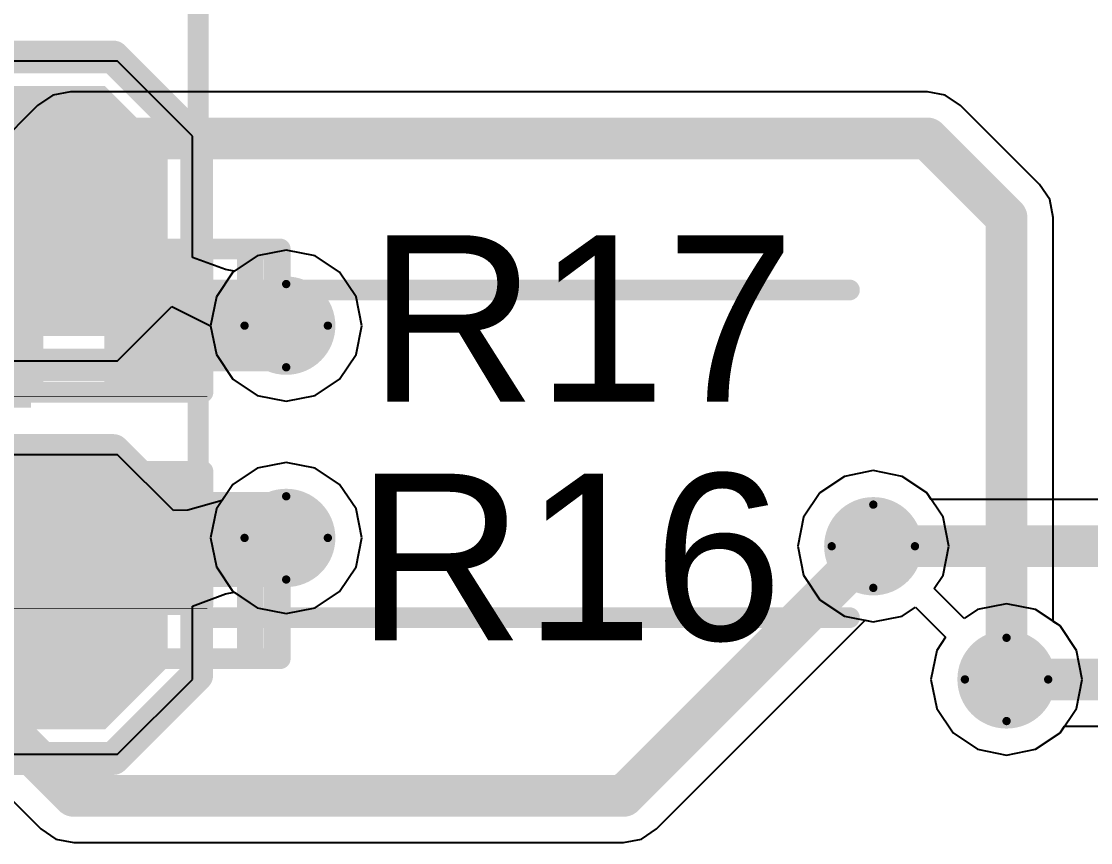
# Model space of a CAD drawing. Header units: millimetres. Extents: x -16 to 330, y -45 to 150.
# Drawn here: x 56.68 to 63.2, y 70.89 to 75.9 of the extents above; entities that cross this region are included whole.
import ezdxf

# ---------------------------------------------------------------- set-up
doc = ezdxf.new("R2010")
doc.units = ezdxf.units.MM
for name, color, linetype in [('BottomLayer', 5, 'Continuous'), ('BottomOverlay', 54, 'Continuous'), ('BottomPaste', 16, 'Continuous'), ('BottomSolder', 6, 'Continuous'), ('DrillDrawing', 1, 'Continuous'), ('Mechanical13', 56, 'Continuous'), ('MidLayer1', 16, 'Continuous'), ('MidLayer2', 76, 'Continuous'), ('TopLayer', 1, 'Continuous'), ('TopOverlay', 2, 'Continuous'), ('TopPaste', 8, 'Continuous'), ('TopSolder', 216, 'Continuous'), ('ViaHoleLayer', 16, 'Continuous')]:
    doc.layers.add(name, color=color, linetype=linetype)
doc.styles.add('Arial', font='arial.ttf', dxfattribs={"height": 0.2})

# ---------------------------------------------------------------- blocks, each defined once
blk = doc.blocks.new('R___0402_94')
at = {"layer": 'TopLayer'}
for points in [[(-0.6985, -0.3175), (-0.6985, 0.3175), (-0.2413, 0.3175), (-0.2413, -0.3175)], [(0.2413, -0.3175), (0.2413, 0.3175), (0.6985, 0.3175), (0.6985, -0.3175)]]:
    blk.add_hatch(color=1, dxfattribs=at).paths.add_polyline_path(points)
at = {"layer": 'TopPaste'}
for points in [[(-0.6985, -0.3175), (-0.6985, 0.3175), (-0.2413, 0.3175), (-0.2413, -0.3175)], [(0.2413, -0.3175), (0.2413, 0.3175), (0.6985, 0.3175), (0.6985, -0.3175)]]:
    blk.add_hatch(color=8, dxfattribs=at).paths.add_polyline_path(points)
at = {"layer": 'TopSolder'}
for points in [[(-0.7535, -0.3725), (-0.7535, 0.3725), (-0.1863, 0.3725), (-0.1863, -0.3725)], [(0.1863, -0.3725), (0.1863, 0.3725), (0.7535, 0.3725), (0.7535, -0.3725)]]:
    blk.add_hatch(color=216, dxfattribs=at).paths.add_polyline_path(points)
at = {"layer": 'TopOverlay'}
for points, const_width in [([(-0.7874, -0.4064), (-0.7874, 0.4064)], 0.127), ([(-0.7874, 0.4064), (0.7874, 0.4064)], 0.127), ([(0.7874, -0.4064), (0.7874, 0.4064)], 0.127), ([(-0.7874, -0.4064), (0.7874, -0.4064)], 0.127), ([(-0.8128, -0.4318), (0.8128, -0.4318)], 0.00323)]:
    blk.add_lwpolyline(points, dxfattribs=dict(at, const_width=const_width))
for points, const_width in [([(-0.8191, 0.4064, 1), (-0.7556, 0.4064, 1)], 0.0635), ([(-0.8191, 0.4064, 1), (-0.7556, 0.4064, 1)], 0.0635), ([(0.7556, 0.4064, 1), (0.8191, 0.4064, 1)], 0.0635), ([(0.7556, 0.4064, 1), (0.8191, 0.4064, 1)], 0.0635), ([(-0.8191, -0.4064, 1), (-0.7556, -0.4064, 1)], 0.0635), ([(-0.8191, -0.4064, 1), (-0.7556, -0.4064, 1)], 0.0635), ([(0.7556, -0.4064, 1), (0.8191, -0.4064, 1)], 0.0635), ([(0.7556, -0.4064, 1), (0.8191, -0.4064, 1)], 0.0635), ([(-0.8136, -0.4318, 1), (-0.812, -0.4318, 1)], 0.00161), ([(0.812, -0.4318, 1), (0.8136, -0.4318, 1)], 0.00161)]:
    blk.add_lwpolyline(points, format="xyb", close=True, dxfattribs=dict(at, const_width=const_width))
blk = doc.blocks.new('R___0402_95')
at = {"layer": 'TopLayer'}
for points in [[(-0.6985, -0.3175), (-0.6985, 0.3175), (-0.2413, 0.3175), (-0.2413, -0.3175)], [(0.2413, -0.3175), (0.2413, 0.3175), (0.6985, 0.3175), (0.6985, -0.3175)]]:
    blk.add_hatch(color=1, dxfattribs=at).paths.add_polyline_path(points)
at = {"layer": 'TopPaste'}
for points in [[(-0.6985, -0.3175), (-0.6985, 0.3175), (-0.2413, 0.3175), (-0.2413, -0.3175)], [(0.2413, -0.3175), (0.2413, 0.3175), (0.6985, 0.3175), (0.6985, -0.3175)]]:
    blk.add_hatch(color=8, dxfattribs=at).paths.add_polyline_path(points)
at = {"layer": 'TopSolder'}
for points in [[(-0.7535, -0.3725), (-0.7535, 0.3725), (-0.1863, 0.3725), (-0.1863, -0.3725)], [(0.1863, -0.3725), (0.1863, 0.3725), (0.7535, 0.3725), (0.7535, -0.3725)]]:
    blk.add_hatch(color=216, dxfattribs=at).paths.add_polyline_path(points)
at = {"layer": 'TopOverlay'}
for points, const_width in [([(-0.7874, -0.4064), (-0.7874, 0.4064)], 0.127), ([(-0.7874, 0.4064), (0.7874, 0.4064)], 0.127), ([(0.7874, -0.4064), (0.7874, 0.4064)], 0.127), ([(-0.7874, -0.4064), (0.7874, -0.4064)], 0.127), ([(-0.8128, -0.4318), (0.8128, -0.4318)], 0.00323)]:
    blk.add_lwpolyline(points, dxfattribs=dict(at, const_width=const_width))
for points, const_width in [([(-0.8191, 0.4064, 1), (-0.7556, 0.4064, 1)], 0.0635), ([(-0.8191, 0.4064, 1), (-0.7556, 0.4064, 1)], 0.0635), ([(0.7556, 0.4064, 1), (0.8191, 0.4064, 1)], 0.0635), ([(0.7556, 0.4064, 1), (0.8191, 0.4064, 1)], 0.0635), ([(-0.8191, -0.4064, 1), (-0.7556, -0.4064, 1)], 0.0635), ([(-0.8191, -0.4064, 1), (-0.7556, -0.4064, 1)], 0.0635), ([(0.7556, -0.4064, 1), (0.8191, -0.4064, 1)], 0.0635), ([(0.7556, -0.4064, 1), (0.8191, -0.4064, 1)], 0.0635), ([(-0.8136, -0.4318, 1), (-0.812, -0.4318, 1)], 0.00161), ([(0.812, -0.4318, 1), (0.8136, -0.4318, 1)], 0.00161)]:
    blk.add_lwpolyline(points, format="xyb", close=True, dxfattribs=dict(at, const_width=const_width))
blk = doc.blocks.new('T__________B_130')
at = {"layer": 'BottomLayer'}
blk.add_hatch(color=5, dxfattribs=at).paths.add_polyline_path([(0.381, 0.762), (-0.381, 0.762), (-0.762, 0.381), (-0.762, -0.381), (-0.381, -0.762), (0.381, -0.762), (0.762, -0.381), (0.762, 0.381)])
at = {"layer": 'BottomPaste'}
blk.add_hatch(color=16, dxfattribs=at).paths.add_polyline_path([(0.381, 0.762), (-0.381, 0.762), (-0.762, 0.381), (-0.762, -0.381), (-0.381, -0.762), (0.381, -0.762), (0.762, -0.381), (0.762, 0.381)])
at = {"layer": 'BottomSolder'}
blk.add_hatch(color=6, dxfattribs=at).paths.add_polyline_path([(0.381, 0.762), (-0.381, 0.762), (-0.762, 0.381), (-0.762, -0.381), (-0.381, -0.762), (0.381, -0.762), (0.762, -0.381), (0.762, 0.381)])
at = {"layer": 'BottomOverlay', "const_width": 0.2}
for points in [[(-0.4318, 0.9398), (-0.9398, 0.4318)], [(-0.4318, 0.9398), (0.4318, 0.9398)], [(-0.4318, 0.9398), (0.4318, 0.9398)], [(0.4318, 0.9398), (0.9398, 0.4318)], [(-0.9398, 0.4318), (-0.9398, -0.4318)], [(0.9398, 0.4318), (0.9398, -0.4318)], [(-0.9398, -0.4318), (-0.4318, -0.9398)], [(0.9398, -0.4318), (0.4318, -0.9398)], [(-0.4318, -0.9398), (0.4318, -0.9398)], [(-0.4318, -0.9398), (0.4318, -0.9398)]]:
    blk.add_lwpolyline(points, dxfattribs=at)
at = {"layer": 'BottomOverlay', "const_width": 0.1}
for points in [[(-0.4818, 0.9398, 1), (-0.3818, 0.9398, 1)], [(-0.4818, 0.9398, 1), (-0.3818, 0.9398, 1)], [(-0.4818, 0.9398, 1), (-0.3818, 0.9398, 1)], [(0.3818, 0.9398, 1), (0.4818, 0.9398, 1)], [(0.3818, 0.9398, 1), (0.4818, 0.9398, 1)], [(0.3818, 0.9398, 1), (0.4818, 0.9398, 1)], [(-0.9898, 0.4318, 1), (-0.8898, 0.4318, 1)], [(-0.9898, 0.4318, 1), (-0.8898, 0.4318, 1)], [(0.8898, 0.4318, 1), (0.9898, 0.4318, 1)], [(0.8898, 0.4318, 1), (0.9898, 0.4318, 1)], [(-0.9898, -0.4318, 1), (-0.8898, -0.4318, 1)], [(-0.9898, -0.4318, 1), (-0.8898, -0.4318, 1)], [(0.8898, -0.4318, 1), (0.9898, -0.4318, 1)], [(0.8898, -0.4318, 1), (0.9898, -0.4318, 1)], [(-0.4818, -0.9398, 1), (-0.3818, -0.9398, 1)], [(-0.4818, -0.9398, 1), (-0.3818, -0.9398, 1)], [(-0.4818, -0.9398, 1), (-0.3818, -0.9398, 1)], [(0.3818, -0.9398, 1), (0.4818, -0.9398, 1)], [(0.3818, -0.9398, 1), (0.4818, -0.9398, 1)], [(0.3818, -0.9398, 1), (0.4818, -0.9398, 1)]]:
    blk.add_lwpolyline(points, format="xyb", close=True, dxfattribs=at)
blk = doc.blocks.new('T__________B_131')
at = {"layer": 'BottomLayer'}
blk.add_hatch(color=5, dxfattribs=at).paths.add_polyline_path([(0.381, 0.762), (-0.381, 0.762), (-0.762, 0.381), (-0.762, -0.381), (-0.381, -0.762), (0.381, -0.762), (0.762, -0.381), (0.762, 0.381)])
at = {"layer": 'BottomPaste'}
blk.add_hatch(color=16, dxfattribs=at).paths.add_polyline_path([(0.381, 0.762), (-0.381, 0.762), (-0.762, 0.381), (-0.762, -0.381), (-0.381, -0.762), (0.381, -0.762), (0.762, -0.381), (0.762, 0.381)])
at = {"layer": 'BottomSolder'}
blk.add_hatch(color=6, dxfattribs=at).paths.add_polyline_path([(0.381, 0.762), (-0.381, 0.762), (-0.762, 0.381), (-0.762, -0.381), (-0.381, -0.762), (0.381, -0.762), (0.762, -0.381), (0.762, 0.381)])
at = {"layer": 'BottomOverlay', "const_width": 0.2}
for points in [[(-0.4318, 0.9398), (-0.9398, 0.4318)], [(-0.4318, 0.9398), (0.4318, 0.9398)], [(-0.4318, 0.9398), (0.4318, 0.9398)], [(0.4318, 0.9398), (0.9398, 0.4318)], [(-0.9398, 0.4318), (-0.9398, -0.4318)], [(0.9398, 0.4318), (0.9398, -0.4318)], [(-0.9398, -0.4318), (-0.4318, -0.9398)], [(0.9398, -0.4318), (0.4318, -0.9398)], [(-0.4318, -0.9398), (0.4318, -0.9398)], [(-0.4318, -0.9398), (0.4318, -0.9398)]]:
    blk.add_lwpolyline(points, dxfattribs=at)
at = {"layer": 'BottomOverlay', "const_width": 0.1}
for points in [[(-0.4818, 0.9398, 1), (-0.3818, 0.9398, 1)], [(-0.4818, 0.9398, 1), (-0.3818, 0.9398, 1)], [(-0.4818, 0.9398, 1), (-0.3818, 0.9398, 1)], [(0.3818, 0.9398, 1), (0.4818, 0.9398, 1)], [(0.3818, 0.9398, 1), (0.4818, 0.9398, 1)], [(0.3818, 0.9398, 1), (0.4818, 0.9398, 1)], [(-0.9898, 0.4318, 1), (-0.8898, 0.4318, 1)], [(-0.9898, 0.4318, 1), (-0.8898, 0.4318, 1)], [(0.8898, 0.4318, 1), (0.9898, 0.4318, 1)], [(0.8898, 0.4318, 1), (0.9898, 0.4318, 1)], [(-0.9898, -0.4318, 1), (-0.8898, -0.4318, 1)], [(-0.9898, -0.4318, 1), (-0.8898, -0.4318, 1)], [(0.8898, -0.4318, 1), (0.9898, -0.4318, 1)], [(0.8898, -0.4318, 1), (0.9898, -0.4318, 1)], [(-0.4818, -0.9398, 1), (-0.3818, -0.9398, 1)], [(-0.4818, -0.9398, 1), (-0.3818, -0.9398, 1)], [(-0.4818, -0.9398, 1), (-0.3818, -0.9398, 1)], [(0.3818, -0.9398, 1), (0.4818, -0.9398, 1)], [(0.3818, -0.9398, 1), (0.4818, -0.9398, 1)], [(0.3818, -0.9398, 1), (0.4818, -0.9398, 1)]]:
    blk.add_lwpolyline(points, format="xyb", close=True, dxfattribs=at)

msp = doc.modelspace()

# ---------------------------------------------------------------- hatches: boundary and pattern name
at = {"layer": 'BottomLayer'}
h = msp.add_hatch(color=5, dxfattribs=at)
edge = h.paths.add_edge_path()
edge.add_arc((58.293, 74.041), 0.3, 0, 360)
h = msp.add_hatch(color=5, dxfattribs=at)
edge = h.paths.add_edge_path()
edge.add_arc((58.293, 72.7456), 0.3, 0, 360)
h = msp.add_hatch(color=5, dxfattribs=at)
edge = h.paths.add_edge_path()
edge.add_arc((61.8744, 72.6948), 0.3, 0, 360)
h = msp.add_hatch(color=5, dxfattribs=at)
edge = h.paths.add_edge_path()
edge.add_arc((62.6872, 71.882), 0.3, 0, 360)
at = {"layer": 'BottomSolder'}
h = msp.add_hatch(color=6, dxfattribs=at)
edge = h.paths.add_edge_path()
edge.add_arc((58.293, 74.041), 0.15, 0, 360)
h = msp.add_hatch(color=6, dxfattribs=at)
edge = h.paths.add_edge_path()
edge.add_arc((58.293, 72.7456), 0.15, 0, 360)
h = msp.add_hatch(color=6, dxfattribs=at)
edge = h.paths.add_edge_path()
edge.add_arc((61.8744, 72.6948), 0.15, 0, 360)
h = msp.add_hatch(color=6, dxfattribs=at)
edge = h.paths.add_edge_path()
edge.add_arc((62.6872, 71.882), 0.15, 0, 360)
at = {"layer": 'MidLayer1'}
h = msp.add_hatch(color=16, dxfattribs=at)
edge = h.paths.add_edge_path()
edge.add_arc((58.293, 74.041), 0.3, 0, 360)
h = msp.add_hatch(color=16, dxfattribs=at)
edge = h.paths.add_edge_path()
edge.add_arc((58.293, 72.7456), 0.3, 0, 360)
h = msp.add_hatch(color=16, dxfattribs=at)
edge = h.paths.add_edge_path()
edge.add_arc((61.8744, 72.6948), 0.3, 0, 360)
h = msp.add_hatch(color=16, dxfattribs=at)
edge = h.paths.add_edge_path()
edge.add_arc((62.6872, 71.882), 0.3, 0, 360)
at = {"layer": 'MidLayer2'}
h = msp.add_hatch(color=76, dxfattribs=at)
edge = h.paths.add_edge_path()
edge.add_arc((58.293, 74.041), 0.3, 0, 360)
h = msp.add_hatch(color=76, dxfattribs=at)
edge = h.paths.add_edge_path()
edge.add_arc((58.293, 72.7456), 0.3, 0, 360)
h = msp.add_hatch(color=76, dxfattribs=at)
edge = h.paths.add_edge_path()
edge.add_arc((61.8744, 72.6948), 0.3, 0, 360)
h = msp.add_hatch(color=76, dxfattribs=at)
edge = h.paths.add_edge_path()
edge.add_arc((62.6872, 71.882), 0.3, 0, 360)
at = {"layer": 'TopLayer'}
for points in [[(52.85, 73.54), (56.7369, 73.54), (56.7369, 74.44), (52.85, 74.44)], [(52.85, 72.27), (56.775, 72.27), (56.775, 73.17), (52.85, 73.17)]]:
    msp.add_hatch(color=1, dxfattribs=at).paths.add_polyline_path(points)
h = msp.add_hatch(color=1, dxfattribs=at)
edge = h.paths.add_edge_path()
edge.add_arc((58.293, 74.041), 0.3, 0, 360)
h = msp.add_hatch(color=1, dxfattribs=at)
edge = h.paths.add_edge_path()
edge.add_arc((58.293, 72.7456), 0.3, 0, 360)
h = msp.add_hatch(color=1, dxfattribs=at)
edge = h.paths.add_edge_path()
edge.add_arc((61.8744, 72.6948), 0.3, 0, 360)
h = msp.add_hatch(color=1, dxfattribs=at)
edge = h.paths.add_edge_path()
edge.add_arc((62.6872, 71.882), 0.3, 0, 360)
at = {"layer": 'TopSolder'}
h = msp.add_hatch(color=216, dxfattribs=at)
edge = h.paths.add_edge_path()
edge.add_arc((58.293, 74.041), 0.15, 0, 360)
h = msp.add_hatch(color=216, dxfattribs=at)
edge = h.paths.add_edge_path()
edge.add_arc((58.293, 72.7456), 0.15, 0, 360)
h = msp.add_hatch(color=216, dxfattribs=at)
edge = h.paths.add_edge_path()
edge.add_arc((61.8744, 72.6948), 0.15, 0, 360)
h = msp.add_hatch(color=216, dxfattribs=at)
edge = h.paths.add_edge_path()
edge.add_arc((62.6872, 71.882), 0.15, 0, 360)
at = {"layer": 'ViaHoleLayer'}
h = msp.add_hatch(color=16, dxfattribs=at)
edge = h.paths.add_edge_path()
edge.add_arc((58.293, 74.041), 0.15, 0, 360)
h = msp.add_hatch(color=16, dxfattribs=at)
edge = h.paths.add_edge_path()
edge.add_arc((58.293, 72.7456), 0.15, 0, 360)
h = msp.add_hatch(color=16, dxfattribs=at)
edge = h.paths.add_edge_path()
edge.add_arc((61.8744, 72.6948), 0.15, 0, 360)
h = msp.add_hatch(color=16, dxfattribs=at)
edge = h.paths.add_edge_path()
edge.add_arc((62.6872, 71.882), 0.15, 0, 360)

# ---------------------------------------------------------------- linework, layer by layer
at = {"layer": 'BottomLayer'}
for p, q in [((57.2644, 75.6552), (56.35, 75.6552)), ((57.7216, 75.198), (57.2644, 75.6552)), ((57.7216, 74.4573), (57.7216, 75.198)), ((58.293, 74.5023), (58.1165, 74.4672)), ((58.4695, 74.4672), (58.293, 74.5023)), ((57.9231, 74.3833), (57.7216, 74.4573)), ((58.1165, 74.4672), (57.9756, 74.373)), ((58.6191, 74.3672), (58.4695, 74.4672)), ((57.9756, 74.373), (57.9231, 74.3833)), ((58.7191, 74.2175), (58.6191, 74.3672)), ((58.7542, 74.041), (58.7191, 74.2175)), ((57.2644, 73.8264), (57.596, 74.158)), ((57.596, 74.158), (57.8317, 74.041)), ((57.8317, 74.041), (57.8668, 73.8645)), ((58.7191, 73.8645), (58.7542, 74.041)), ((57.8668, 73.8645), (57.9668, 73.7148)), ((58.6191, 73.7148), (58.7191, 73.8645)), ((56.35, 73.8264), (57.2644, 73.8264)), ((57.9668, 73.7148), (58.1165, 73.6149)), ((58.4695, 73.6149), (58.6191, 73.7148)), ((58.1165, 73.6149), (58.293, 73.5797)), ((58.293, 73.5797), (58.4695, 73.6149)), ((57.2644, 73.2536), (56.35, 73.2536)), ((57.6059, 72.9121), (57.2644, 73.2536)), ((58.293, 73.2069), (58.1165, 73.1718)), ((58.4695, 73.1718), (58.293, 73.2069)), ((58.1165, 73.1718), (57.9668, 73.0718)), ((58.6191, 73.0718), (58.4695, 73.1718)), ((61.6979, 73.121), (61.5482, 73.021)), ((61.8744, 73.1561), (61.6979, 73.121)), ((62.0509, 73.121), (61.8744, 73.1561)), ((62.2005, 73.021), (62.0509, 73.121)), ((57.9668, 73.0718), (57.9018, 72.9745)), ((58.7191, 72.9221), (58.6191, 73.0718)), ((61.5482, 73.021), (61.4482, 72.8713)), ((62.2281, 72.9797), (62.2005, 73.021)), ((57.9018, 72.9745), (57.6924, 72.9154)), ((58.7542, 72.7456), (58.7191, 72.9221)), ((76.024, 72.9797), (62.2281, 72.9797)), ((57.6924, 72.9154), (57.6059, 72.9121)), ((61.4482, 72.8713), (61.4131, 72.6948)), ((58.7191, 72.5691), (58.7542, 72.7456)), ((61.4131, 72.6948), (61.4482, 72.5183)), ((58.6191, 72.4194), (58.7191, 72.5691)), ((61.4482, 72.5183), (61.5482, 72.3686)), ((57.7216, 72.3293), (57.9231, 72.4034)), ((57.9231, 72.4034), (57.9756, 72.4136)), ((57.9756, 72.4136), (58.1165, 72.3195)), ((58.4695, 72.3195), (58.6191, 72.4194)), ((61.5482, 72.3686), (61.6979, 72.2687)), ((57.7216, 71.882), (57.7216, 72.3293)), ((58.1165, 72.3195), (58.293, 72.2843)), ((58.293, 72.2843), (58.4695, 72.3195)), ((61.6979, 72.2687), (61.8744, 72.2335)), ((61.8744, 72.2335), (62.0509, 72.2687)), ((62.0509, 72.2687), (62.1323, 72.323)), ((62.1323, 72.323), (62.3154, 72.1399)), ((62.3154, 72.1399), (62.261, 72.0585)), ((62.261, 72.0585), (62.2259, 71.882)), ((57.2644, 71.4248), (57.7216, 71.882)), ((62.2259, 71.882), (62.261, 71.7055)), ((62.261, 71.7055), (62.361, 71.5558)), ((62.361, 71.5558), (62.5107, 71.4559)), ((62.8637, 71.4559), (63.0133, 71.5558)), ((63.0133, 71.5558), (63.0409, 71.5971)), ((63.0409, 71.5971), (75.7446, 71.5971)), ((56.35, 71.4248), (57.2644, 71.4248)), ((62.5107, 71.4559), (62.6872, 71.4207)), ((62.6872, 71.4207), (62.8637, 71.4559))]:
    msp.add_line(p, q, dxfattribs=at)
for points, const_width in [([(56.4893, 74.4229), (56.8072, 74.7408)], 0.3048), ([(61.8744, 72.6948), (76.3778, 72.6948)], 0.254), ([(56.4897, 72.6567), (56.8072, 72.3392)], 0.254), ([(62.6872, 71.882), (76.0984, 71.882)], 0.254)]:
    msp.add_lwpolyline(points, dxfattribs=dict(at, const_width=const_width))
for points, const_width in [([(56.731, 74.7408, 1), (56.8834, 74.7408, 1)], 0.1524), ([(61.8109, 72.6948, 1), (61.9379, 72.6948, 1)], 0.127), ([(56.7437, 72.3392, 1), (56.8707, 72.3392, 1)], 0.127), ([(62.6237, 71.882, 1), (62.7507, 71.882, 1)], 0.127)]:
    msp.add_lwpolyline(points, format="xyb", close=True, dxfattribs=dict(at, const_width=const_width))
at = {"layer": 'DrillDrawing', "const_width": 0.0508}
for points in [[(58.039, 74.041), (58.293, 74.295)], [(58.293, 74.295), (58.547, 74.041)], [(58.039, 74.041), (58.293, 73.787)], [(58.293, 73.787), (58.547, 74.041)], [(58.039, 72.7456), (58.293, 72.9996)], [(58.293, 72.9996), (58.547, 72.7456)], [(61.6204, 72.6948), (61.8744, 72.9488)], [(61.8744, 72.9488), (62.1284, 72.6948)], [(58.039, 72.7456), (58.293, 72.4916)], [(58.293, 72.4916), (58.547, 72.7456)], [(61.6204, 72.6948), (61.8744, 72.4408)], [(61.8744, 72.4408), (62.1284, 72.6948)], [(62.4332, 71.882), (62.6872, 72.136)], [(62.6872, 72.136), (62.9412, 71.882)], [(62.4332, 71.882), (62.6872, 71.628)], [(62.6872, 71.628), (62.9412, 71.882)]]:
    msp.add_lwpolyline(points, dxfattribs=at)
at = {"layer": 'DrillDrawing', "const_width": 0.0254}
for points in [[(58.2803, 74.295, 1), (58.3057, 74.295, 1)], [(58.2803, 74.295, 1), (58.3057, 74.295, 1)], [(58.0263, 74.041, 1), (58.0517, 74.041, 1)], [(58.0263, 74.041, 1), (58.0517, 74.041, 1)], [(58.5343, 74.041, 1), (58.5597, 74.041, 1)], [(58.5343, 74.041, 1), (58.5597, 74.041, 1)], [(58.2803, 73.787, 1), (58.3057, 73.787, 1)], [(58.2803, 73.787, 1), (58.3057, 73.787, 1)], [(58.2803, 72.9996, 1), (58.3057, 72.9996, 1)], [(58.2803, 72.9996, 1), (58.3057, 72.9996, 1)], [(61.8617, 72.9488, 1), (61.8871, 72.9488, 1)], [(61.8617, 72.9488, 1), (61.8871, 72.9488, 1)], [(58.0263, 72.7456, 1), (58.0517, 72.7456, 1)], [(58.0263, 72.7456, 1), (58.0517, 72.7456, 1)], [(58.5343, 72.7456, 1), (58.5597, 72.7456, 1)], [(58.5343, 72.7456, 1), (58.5597, 72.7456, 1)], [(61.6077, 72.6948, 1), (61.6331, 72.6948, 1)], [(61.6077, 72.6948, 1), (61.6331, 72.6948, 1)], [(62.1157, 72.6948, 1), (62.1411, 72.6948, 1)], [(62.1157, 72.6948, 1), (62.1411, 72.6948, 1)], [(58.2803, 72.4916, 1), (58.3057, 72.4916, 1)], [(58.2803, 72.4916, 1), (58.3057, 72.4916, 1)], [(61.8617, 72.4408, 1), (61.8871, 72.4408, 1)], [(61.8617, 72.4408, 1), (61.8871, 72.4408, 1)], [(62.6745, 72.136, 1), (62.6999, 72.136, 1)], [(62.6745, 72.136, 1), (62.6999, 72.136, 1)], [(62.4205, 71.882, 1), (62.4459, 71.882, 1)], [(62.4205, 71.882, 1), (62.4459, 71.882, 1)], [(62.9285, 71.882, 1), (62.9539, 71.882, 1)], [(62.9285, 71.882, 1), (62.9539, 71.882, 1)], [(62.6745, 71.628, 1), (62.6999, 71.628, 1)], [(62.6745, 71.628, 1), (62.6999, 71.628, 1)]]:
    msp.add_lwpolyline(points, format="xyb", close=True, dxfattribs=at)
at = {"layer": 'Mechanical13', "const_width": 0.127}
for points in [[(57.7562, 74.2588), (57.7562, 82.2035)], [(57.7562, 74.2588), (57.7562, 82.2035)], [(57.7562, 72.2588), (57.7562, 80.2035)], [(57.7562, 72.2588), (57.7562, 80.2035)], [(57.2562, 74.5088), (57.2912, 74.5088)], [(57.2562, 74.0088), (57.2562, 74.5088)], [(57.2912, 74.5088), (57.4212, 74.5088)], [(57.2912, 74.0088), (57.2912, 74.5088)], [(57.4212, 74.5088), (57.4562, 74.5088)], [(57.4212, 74.0088), (57.4212, 74.5088)], [(57.4562, 74.5088), (58.0562, 74.5088)], [(57.4562, 74.0088), (57.4562, 74.5088)], [(58.0562, 74.5088), (58.0912, 74.5088)], [(58.0562, 74.0088), (58.0562, 74.5088)], [(58.0912, 74.5088), (58.2212, 74.5088)], [(58.0912, 74.0088), (58.0912, 74.5088)], [(58.2212, 74.5088), (58.2562, 74.5088)], [(58.2212, 74.0088), (58.2212, 74.5088)], [(58.2562, 74.0088), (58.2562, 74.5088)], [(57.7562, 74.2588), (61.7286, 74.2588)], [(57.7562, 74.2588), (61.7286, 74.2588)], [(57.2562, 74.0088), (57.2912, 74.0088)], [(57.2912, 74.0088), (57.4212, 74.0088)], [(57.4212, 74.0088), (57.4562, 74.0088)], [(57.4562, 74.0088), (58.0562, 74.0088)], [(58.0562, 74.0088), (58.0912, 74.0088)], [(58.0912, 74.0088), (58.2212, 74.0088)], [(58.2212, 74.0088), (58.2562, 74.0088)], [(57.2562, 72.5088), (57.2912, 72.5088)], [(57.2562, 72.0088), (57.2562, 72.5088)], [(57.2912, 72.5088), (57.4212, 72.5088)], [(57.2912, 72.0088), (57.2912, 72.5088)], [(57.4212, 72.5088), (57.4562, 72.5088)], [(57.4212, 72.0088), (57.4212, 72.5088)], [(57.4562, 72.5088), (58.0562, 72.5088)], [(57.4562, 72.0088), (57.4562, 72.5088)], [(58.0562, 72.5088), (58.0912, 72.5088)], [(58.0562, 72.0088), (58.0562, 72.5088)], [(58.0912, 72.5088), (58.2212, 72.5088)], [(58.0912, 72.0088), (58.0912, 72.5088)], [(58.2212, 72.5088), (58.2562, 72.5088)], [(58.2212, 72.0088), (58.2212, 72.5088)], [(58.2562, 72.0088), (58.2562, 72.5088)], [(57.7562, 72.2588), (61.7286, 72.2588)], [(57.7562, 72.2588), (61.7286, 72.2588)], [(57.2562, 72.0088), (57.2912, 72.0088)], [(57.2912, 72.0088), (57.4212, 72.0088)], [(57.4212, 72.0088), (57.4562, 72.0088)], [(57.4562, 72.0088), (58.0562, 72.0088)], [(58.0562, 72.0088), (58.0912, 72.0088)], [(58.0912, 72.0088), (58.2212, 72.0088)], [(58.2212, 72.0088), (58.2562, 72.0088)]]:
    msp.add_lwpolyline(points, dxfattribs=at)
at = {"layer": 'Mechanical13'}
for points, const_width in [([(57.2245, 74.5088, 1), (57.288, 74.5088, 1)], 0.0635), ([(57.2245, 74.5088, 1), (57.288, 74.5088, 1)], 0.0635), ([(57.2595, 74.5088, 1), (57.323, 74.5088, 1)], 0.0635), ([(57.2595, 74.5088, 1), (57.323, 74.5088, 1)], 0.0635), ([(57.2595, 74.5088, 1), (57.323, 74.5088, 1)], 0.0635), ([(57.3895, 74.5088, 1), (57.453, 74.5088, 1)], 0.0635), ([(57.3895, 74.5088, 1), (57.453, 74.5088, 1)], 0.0635), ([(57.3895, 74.5088, 1), (57.453, 74.5088, 1)], 0.0635), ([(57.4245, 74.5088, 1), (57.488, 74.5088, 1)], 0.0635), ([(57.4245, 74.5088, 1), (57.488, 74.5088, 1)], 0.0635), ([(57.4245, 74.5088, 1), (57.488, 74.5088, 1)], 0.0635), ([(58.0245, 74.5088, 1), (58.088, 74.5088, 1)], 0.0635), ([(58.0245, 74.5088, 1), (58.088, 74.5088, 1)], 0.0635), ([(58.0245, 74.5088, 1), (58.088, 74.5088, 1)], 0.0635), ([(58.0595, 74.5088, 1), (58.123, 74.5088, 1)], 0.0635), ([(58.0595, 74.5088, 1), (58.123, 74.5088, 1)], 0.0635), ([(58.0595, 74.5088, 1), (58.123, 74.5088, 1)], 0.0635), ([(58.1895, 74.5088, 1), (58.253, 74.5088, 1)], 0.0635), ([(58.1895, 74.5088, 1), (58.253, 74.5088, 1)], 0.0635), ([(58.1895, 74.5088, 1), (58.253, 74.5088, 1)], 0.0635), ([(58.2245, 74.5088, 1), (58.288, 74.5088, 1)], 0.0635), ([(58.2245, 74.5088, 1), (58.288, 74.5088, 1)], 0.0635), ([(57.7594, 74.2588, 1), (57.7531, 74.2588, 1)], 0.127), ([(57.7594, 74.2588, 1), (57.7531, 74.2588, 1)], 0.127), ([(57.7213, 74.2588, 1), (57.7848, 74.2588, 1)], 0.0635), ([(57.7213, 74.2588, 1), (57.7848, 74.2588, 1)], 0.0635), ([(57.7245, 74.2588, 1), (57.788, 74.2588, 1)], 0.0635), ([(57.7245, 74.2588, 1), (57.788, 74.2588, 1)], 0.0635), ([(57.7245, 74.2588, 1), (57.788, 74.2588, 1)], 0.0635), ([(57.7245, 74.2588, 1), (57.788, 74.2588, 1)], 0.0635), ([(57.7277, 74.2588, 1), (57.7912, 74.2588, 1)], 0.0635), ([(57.7277, 74.2588, 1), (57.7912, 74.2588, 1)], 0.0635), ([(61.6969, 74.2588, 1), (61.7604, 74.2588, 1)], 0.0635), ([(61.6969, 74.2588, 1), (61.7604, 74.2588, 1)], 0.0635), ([(57.2245, 74.0088, 1), (57.288, 74.0088, 1)], 0.0635), ([(57.2245, 74.0088, 1), (57.288, 74.0088, 1)], 0.0635), ([(57.2595, 74.0088, 1), (57.323, 74.0088, 1)], 0.0635), ([(57.2595, 74.0088, 1), (57.323, 74.0088, 1)], 0.0635), ([(57.2595, 74.0088, 1), (57.323, 74.0088, 1)], 0.0635), ([(57.3895, 74.0088, 1), (57.453, 74.0088, 1)], 0.0635), ([(57.3895, 74.0088, 1), (57.453, 74.0088, 1)], 0.0635), ([(57.3895, 74.0088, 1), (57.453, 74.0088, 1)], 0.0635), ([(57.4245, 74.0088, 1), (57.488, 74.0088, 1)], 0.0635), ([(57.4245, 74.0088, 1), (57.488, 74.0088, 1)], 0.0635), ([(57.4245, 74.0088, 1), (57.488, 74.0088, 1)], 0.0635), ([(58.0245, 74.0088, 1), (58.088, 74.0088, 1)], 0.0635), ([(58.0245, 74.0088, 1), (58.088, 74.0088, 1)], 0.0635), ([(58.0245, 74.0088, 1), (58.088, 74.0088, 1)], 0.0635), ([(58.0595, 74.0088, 1), (58.123, 74.0088, 1)], 0.0635), ([(58.0595, 74.0088, 1), (58.123, 74.0088, 1)], 0.0635), ([(58.0595, 74.0088, 1), (58.123, 74.0088, 1)], 0.0635), ([(58.1895, 74.0088, 1), (58.253, 74.0088, 1)], 0.0635), ([(58.1895, 74.0088, 1), (58.253, 74.0088, 1)], 0.0635), ([(58.1895, 74.0088, 1), (58.253, 74.0088, 1)], 0.0635), ([(58.2245, 74.0088, 1), (58.288, 74.0088, 1)], 0.0635), ([(58.2245, 74.0088, 1), (58.288, 74.0088, 1)], 0.0635), ([(57.2245, 72.5088, 1), (57.288, 72.5088, 1)], 0.0635), ([(57.2245, 72.5088, 1), (57.288, 72.5088, 1)], 0.0635), ([(57.2595, 72.5088, 1), (57.323, 72.5088, 1)], 0.0635), ([(57.2595, 72.5088, 1), (57.323, 72.5088, 1)], 0.0635), ([(57.2595, 72.5088, 1), (57.323, 72.5088, 1)], 0.0635), ([(57.3895, 72.5088, 1), (57.453, 72.5088, 1)], 0.0635), ([(57.3895, 72.5088, 1), (57.453, 72.5088, 1)], 0.0635), ([(57.3895, 72.5088, 1), (57.453, 72.5088, 1)], 0.0635), ([(57.4245, 72.5088, 1), (57.488, 72.5088, 1)], 0.0635), ([(57.4245, 72.5088, 1), (57.488, 72.5088, 1)], 0.0635), ([(57.4245, 72.5088, 1), (57.488, 72.5088, 1)], 0.0635), ([(58.0245, 72.5088, 1), (58.088, 72.5088, 1)], 0.0635), ([(58.0245, 72.5088, 1), (58.088, 72.5088, 1)], 0.0635), ([(58.0245, 72.5088, 1), (58.088, 72.5088, 1)], 0.0635), ([(58.0595, 72.5088, 1), (58.123, 72.5088, 1)], 0.0635), ([(58.0595, 72.5088, 1), (58.123, 72.5088, 1)], 0.0635), ([(58.0595, 72.5088, 1), (58.123, 72.5088, 1)], 0.0635), ([(58.1895, 72.5088, 1), (58.253, 72.5088, 1)], 0.0635), ([(58.1895, 72.5088, 1), (58.253, 72.5088, 1)], 0.0635), ([(58.1895, 72.5088, 1), (58.253, 72.5088, 1)], 0.0635), ([(58.2245, 72.5088, 1), (58.288, 72.5088, 1)], 0.0635), ([(58.2245, 72.5088, 1), (58.288, 72.5088, 1)], 0.0635), ([(57.7594, 72.2588, 1), (57.7531, 72.2588, 1)], 0.127), ([(57.7594, 72.2588, 1), (57.7531, 72.2588, 1)], 0.127), ([(57.7213, 72.2588, 1), (57.7848, 72.2588, 1)], 0.0635), ([(57.7213, 72.2588, 1), (57.7848, 72.2588, 1)], 0.0635), ([(57.7245, 72.2588, 1), (57.788, 72.2588, 1)], 0.0635), ([(57.7245, 72.2588, 1), (57.788, 72.2588, 1)], 0.0635), ([(57.7245, 72.2588, 1), (57.788, 72.2588, 1)], 0.0635), ([(57.7245, 72.2588, 1), (57.788, 72.2588, 1)], 0.0635), ([(57.7277, 72.2588, 1), (57.7912, 72.2588, 1)], 0.0635), ([(57.7277, 72.2588, 1), (57.7912, 72.2588, 1)], 0.0635), ([(61.6969, 72.2588, 1), (61.7604, 72.2588, 1)], 0.0635), ([(61.6969, 72.2588, 1), (61.7604, 72.2588, 1)], 0.0635), ([(57.2245, 72.0088, 1), (57.288, 72.0088, 1)], 0.0635), ([(57.2245, 72.0088, 1), (57.288, 72.0088, 1)], 0.0635), ([(57.2595, 72.0088, 1), (57.323, 72.0088, 1)], 0.0635), ([(57.2595, 72.0088, 1), (57.323, 72.0088, 1)], 0.0635), ([(57.2595, 72.0088, 1), (57.323, 72.0088, 1)], 0.0635), ([(57.3895, 72.0088, 1), (57.453, 72.0088, 1)], 0.0635), ([(57.3895, 72.0088, 1), (57.453, 72.0088, 1)], 0.0635), ([(57.3895, 72.0088, 1), (57.453, 72.0088, 1)], 0.0635), ([(57.4245, 72.0088, 1), (57.488, 72.0088, 1)], 0.0635), ([(57.4245, 72.0088, 1), (57.488, 72.0088, 1)], 0.0635), ([(57.4245, 72.0088, 1), (57.488, 72.0088, 1)], 0.0635), ([(58.0245, 72.0088, 1), (58.088, 72.0088, 1)], 0.0635), ([(58.0245, 72.0088, 1), (58.088, 72.0088, 1)], 0.0635), ([(58.0245, 72.0088, 1), (58.088, 72.0088, 1)], 0.0635), ([(58.0595, 72.0088, 1), (58.123, 72.0088, 1)], 0.0635), ([(58.0595, 72.0088, 1), (58.123, 72.0088, 1)], 0.0635), ([(58.0595, 72.0088, 1), (58.123, 72.0088, 1)], 0.0635), ([(58.1895, 72.0088, 1), (58.253, 72.0088, 1)], 0.0635), ([(58.1895, 72.0088, 1), (58.253, 72.0088, 1)], 0.0635), ([(58.1895, 72.0088, 1), (58.253, 72.0088, 1)], 0.0635), ([(58.2245, 72.0088, 1), (58.288, 72.0088, 1)], 0.0635), ([(58.2245, 72.0088, 1), (58.288, 72.0088, 1)], 0.0635)]:
    msp.add_lwpolyline(points, format="xyb", close=True, dxfattribs=dict(at, const_width=const_width))
at = {"layer": 'MidLayer1'}
for p, q in [((61.6979, 73.121), (61.5482, 73.021)), ((61.8744, 73.1561), (61.6979, 73.121)), ((62.0509, 73.121), (61.8744, 73.1561)), ((62.2005, 73.021), (62.0509, 73.121)), ((61.5482, 73.021), (61.4482, 72.8713)), ((62.3005, 72.8713), (62.2005, 73.021)), ((61.4482, 72.8713), (61.4131, 72.6948)), ((62.3356, 72.6948), (62.3005, 72.8713)), ((61.4131, 72.6948), (61.4482, 72.5183)), ((62.3005, 72.5183), (62.3356, 72.6948)), ((61.4482, 72.5183), (61.5482, 72.3686)), ((62.2462, 72.4369), (62.3005, 72.5183)), ((62.4293, 72.2538), (62.2462, 72.4369)), ((61.5482, 72.3686), (61.6979, 72.2687)), ((62.6872, 72.3433), (62.5107, 72.3082)), ((62.8637, 72.3082), (62.6872, 72.3433)), ((61.6979, 72.2687), (61.8744, 72.2335)), ((61.8744, 72.2335), (62.0509, 72.2687)), ((62.0509, 72.2687), (62.1323, 72.323)), ((62.1323, 72.323), (62.3154, 72.1399)), ((62.5107, 72.3082), (62.4293, 72.2538)), ((63.0133, 72.2082), (62.8637, 72.3082)), ((63.1133, 72.0585), (63.0133, 72.2082)), ((62.3154, 72.1399), (62.261, 72.0585)), ((62.261, 72.0585), (62.2259, 71.882)), ((63.1484, 71.882), (63.1133, 72.0585)), ((62.2259, 71.882), (62.261, 71.7055)), ((63.1133, 71.7055), (63.1484, 71.882)), ((62.261, 71.7055), (62.361, 71.5558)), ((63.0133, 71.5558), (63.1133, 71.7055)), ((62.361, 71.5558), (62.5107, 71.4559)), ((62.8637, 71.4559), (63.0133, 71.5558)), ((62.5107, 71.4559), (62.6872, 71.4207)), ((62.6872, 71.4207), (62.8637, 71.4559))]:
    msp.add_line(p, q, dxfattribs=at)
at = {"layer": 'MidLayer2'}
for p, q in [((58.293, 74.5023), (58.1165, 74.4672)), ((58.4695, 74.4672), (58.293, 74.5023)), ((58.1165, 74.4672), (57.9668, 74.3672)), ((58.6191, 74.3672), (58.4695, 74.4672)), ((57.9668, 74.3672), (57.8668, 74.2175)), ((58.7191, 74.2175), (58.6191, 74.3672)), ((57.8668, 74.2175), (57.8317, 74.041)), ((58.7542, 74.041), (58.7191, 74.2175)), ((57.8317, 74.041), (57.8668, 73.8645)), ((58.7191, 73.8645), (58.7542, 74.041)), ((57.8668, 73.8645), (57.9668, 73.7148)), ((58.6191, 73.7148), (58.7191, 73.8645)), ((57.9668, 73.7148), (58.1165, 73.6149)), ((58.4695, 73.6149), (58.6191, 73.7148)), ((58.1165, 73.6149), (58.293, 73.5797)), ((58.293, 73.5797), (58.4695, 73.6149)), ((58.293, 73.2069), (58.1165, 73.1718)), ((58.4695, 73.1718), (58.293, 73.2069)), ((58.1165, 73.1718), (57.9668, 73.0718)), ((58.6191, 73.0718), (58.4695, 73.1718)), ((61.6979, 73.121), (61.5482, 73.021)), ((61.8744, 73.1561), (61.6979, 73.121)), ((62.0509, 73.121), (61.8744, 73.1561)), ((62.2005, 73.021), (62.0509, 73.121)), ((57.9668, 73.0718), (57.8668, 72.9221)), ((58.7191, 72.9221), (58.6191, 73.0718)), ((61.5482, 73.021), (61.4482, 72.8713)), ((62.3005, 72.8713), (62.2005, 73.021)), ((57.8668, 72.9221), (57.8317, 72.7456)), ((58.7542, 72.7456), (58.7191, 72.9221)), ((61.4482, 72.8713), (61.4131, 72.6948)), ((62.3356, 72.6948), (62.3005, 72.8713)), ((57.8317, 72.7456), (57.8668, 72.5691)), ((58.7191, 72.5691), (58.7542, 72.7456)), ((61.4131, 72.6948), (61.4482, 72.5183)), ((62.3005, 72.5183), (62.3356, 72.6948)), ((57.8668, 72.5691), (57.9668, 72.4194)), ((58.6191, 72.4194), (58.7191, 72.5691)), ((61.4482, 72.5183), (61.5482, 72.3686)), ((62.2462, 72.4369), (62.3005, 72.5183)), ((57.9668, 72.4194), (58.1165, 72.3195)), ((58.4695, 72.3195), (58.6191, 72.4194)), ((62.4293, 72.2538), (62.2462, 72.4369)), ((61.5482, 72.3686), (61.6979, 72.2687)), ((62.6872, 72.3433), (62.5107, 72.3082)), ((62.8637, 72.3082), (62.6872, 72.3433)), ((58.1165, 72.3195), (58.293, 72.2843)), ((58.293, 72.2843), (58.4695, 72.3195)), ((61.6979, 72.2687), (61.8744, 72.2335)), ((61.8744, 72.2335), (62.0509, 72.2687)), ((62.0509, 72.2687), (62.1323, 72.323)), ((62.1323, 72.323), (62.3154, 72.1399)), ((62.5107, 72.3082), (62.4293, 72.2538)), ((63.0133, 72.2082), (62.8637, 72.3082)), ((63.1133, 72.0585), (63.0133, 72.2082)), ((62.3154, 72.1399), (62.261, 72.0585)), ((62.261, 72.0585), (62.2259, 71.882)), ((63.1484, 71.882), (63.1133, 72.0585)), ((62.2259, 71.882), (62.261, 71.7055)), ((63.1133, 71.7055), (63.1484, 71.882)), ((62.261, 71.7055), (62.361, 71.5558)), ((63.0133, 71.5558), (63.1133, 71.7055)), ((62.361, 71.5558), (62.5107, 71.4559)), ((62.8637, 71.4559), (63.0133, 71.5558)), ((62.5107, 71.4559), (62.6872, 71.4207)), ((62.6872, 71.4207), (62.8637, 71.4559))]:
    msp.add_line(p, q, dxfattribs=at)
at = {"layer": 'TopLayer'}
for p, q in [((56.9777, 75.4689), (56.8687, 75.4472)), ((62.2046, 75.4689), (56.9777, 75.4689)), ((56.9777, 75.4689), (56.9777, 75.4689)), ((62.3136, 75.4472), (62.2046, 75.4689)), ((62.2046, 75.4689), (62.2046, 75.4689)), ((56.8687, 75.4472), (56.7763, 75.3854)), ((62.406, 75.3854), (62.3136, 75.4472)), ((56.7762, 75.3854), (56.3263, 74.9354)), ((56.7763, 75.3854), (56.7762, 75.3854)), ((62.8886, 74.9029), (62.406, 75.3854)), ((62.8886, 74.9028), (62.8886, 74.9029)), ((62.9504, 74.8104), (62.8886, 74.9028)), ((62.9721, 74.7014), (62.9504, 74.8104)), ((62.9721, 72.2358), (62.9721, 74.7014)), ((62.9721, 74.7014), (62.9721, 74.7014)), ((61.8744, 72.2335), (62.0509, 72.2687)), ((62.0509, 72.2687), (62.1323, 72.323)), ((62.1323, 72.323), (62.3154, 72.1399)), ((60.5518, 70.9694), (61.8257, 72.2432)), ((61.8257, 72.2432), (61.8744, 72.2335)), ((63.0133, 72.2082), (62.9721, 72.2358)), ((63.1133, 72.0585), (63.0133, 72.2082)), ((62.3154, 72.1399), (62.261, 72.0585)), ((62.261, 72.0585), (62.2259, 71.882)), ((63.1484, 71.882), (63.1133, 72.0585)), ((62.2259, 71.882), (62.261, 71.7055)), ((63.1133, 71.7055), (63.1484, 71.882)), ((62.261, 71.7055), (62.361, 71.5558)), ((63.0133, 71.5558), (63.1133, 71.7055)), ((62.361, 71.5558), (62.5107, 71.4559)), ((62.8637, 71.4559), (63.0133, 71.5558)), ((56.3263, 71.4393), (56.7961, 70.9694)), ((62.5107, 71.4559), (62.6872, 71.4207)), ((62.6872, 71.4207), (62.8637, 71.4559)), ((56.7961, 70.9694), (56.7962, 70.9694)), ((56.7962, 70.9694), (56.8886, 70.9076)), ((60.4594, 70.9076), (60.5518, 70.9694)), ((56.8886, 70.9076), (56.9976, 70.8859)), ((60.3504, 70.8859), (60.4594, 70.9076)), ((56.9976, 70.8859), (56.9976, 70.8859)), ((56.9976, 70.8859), (60.3504, 70.8859)), ((60.3504, 70.8859), (60.3504, 70.8859))]:
    msp.add_line(p, q, dxfattribs=at)
for points, const_width in [([(56.5277, 74.734), (56.9777, 75.184)], 0.254), ([(56.9777, 75.184), (62.2046, 75.184)], 0.254), ([(62.2046, 75.184), (62.6872, 74.7014)], 0.254), ([(62.6872, 71.882), (62.6872, 74.7014)], 0.254), ([(57.5183, 74.041), (58.293, 74.041)], 0.5588), ([(57.4675, 72.7456), (58.293, 72.7456)], 0.5588), ([(60.3504, 71.1708), (61.8744, 72.6948)], 0.254), ([(56.5277, 71.6407), (56.9976, 71.1708)], 0.254), ([(56.9976, 71.1708), (60.3504, 71.1708)], 0.254)]:
    msp.add_lwpolyline(points, dxfattribs=dict(at, const_width=const_width))
for points, const_width in [([(56.9142, 75.184, 1), (57.0412, 75.184, 1)], 0.127), ([(56.9142, 75.184, 1), (57.0412, 75.184, 1)], 0.127), ([(62.1411, 75.184, 1), (62.2681, 75.184, 1)], 0.127), ([(62.1411, 75.184, 1), (62.2681, 75.184, 1)], 0.127), ([(62.6237, 74.7014, 1), (62.7507, 74.7014, 1)], 0.127), ([(62.6237, 74.7014, 1), (62.7507, 74.7014, 1)], 0.127), ([(57.3786, 74.041, 1), (57.658, 74.041, 1)], 0.2794), ([(58.1533, 74.041, 1), (58.4327, 74.041, 1)], 0.2794), ([(57.3278, 72.7456, 1), (57.6072, 72.7456, 1)], 0.2794), ([(58.1533, 72.7456, 1), (58.4327, 72.7456, 1)], 0.2794), ([(61.8109, 72.6948, 1), (61.9379, 72.6948, 1)], 0.127), ([(62.6237, 71.882, 1), (62.7507, 71.882, 1)], 0.127), ([(56.9341, 71.1708, 1), (57.0611, 71.1708, 1)], 0.127), ([(56.9341, 71.1708, 1), (57.0611, 71.1708, 1)], 0.127), ([(60.2869, 71.1708, 1), (60.4139, 71.1708, 1)], 0.127), ([(60.2869, 71.1708, 1), (60.4139, 71.1708, 1)], 0.127)]:
    msp.add_lwpolyline(points, format="xyb", close=True, dxfattribs=dict(at, const_width=const_width))

# ---------------------------------------------------------------- block references
at = {"rotation": 90}
for name, p in [('T__________B_131', (56.8072, 74.7408)), ('T__________B_130', (56.8072, 72.3392))]:
    msp.add_blockref(name, p, dxfattribs=at)
for name, p in [('R___0402_94', (56.9976, 74.041)), ('R___0402_95', (56.9976, 72.7456))]:
    msp.add_blockref(name, p)

# ---------------------------------------------------------------- texts
at = {"layer": 'TopOverlay', "style": 'Arial'}
for s, p in [('R17', (58.7933, 73.5771)), ('R16', (58.7184, 72.1215))]:
    msp.add_text(s, height=1.016, dxfattribs=at).set_placement(p)

doc.saveas('drawing.dxf')
